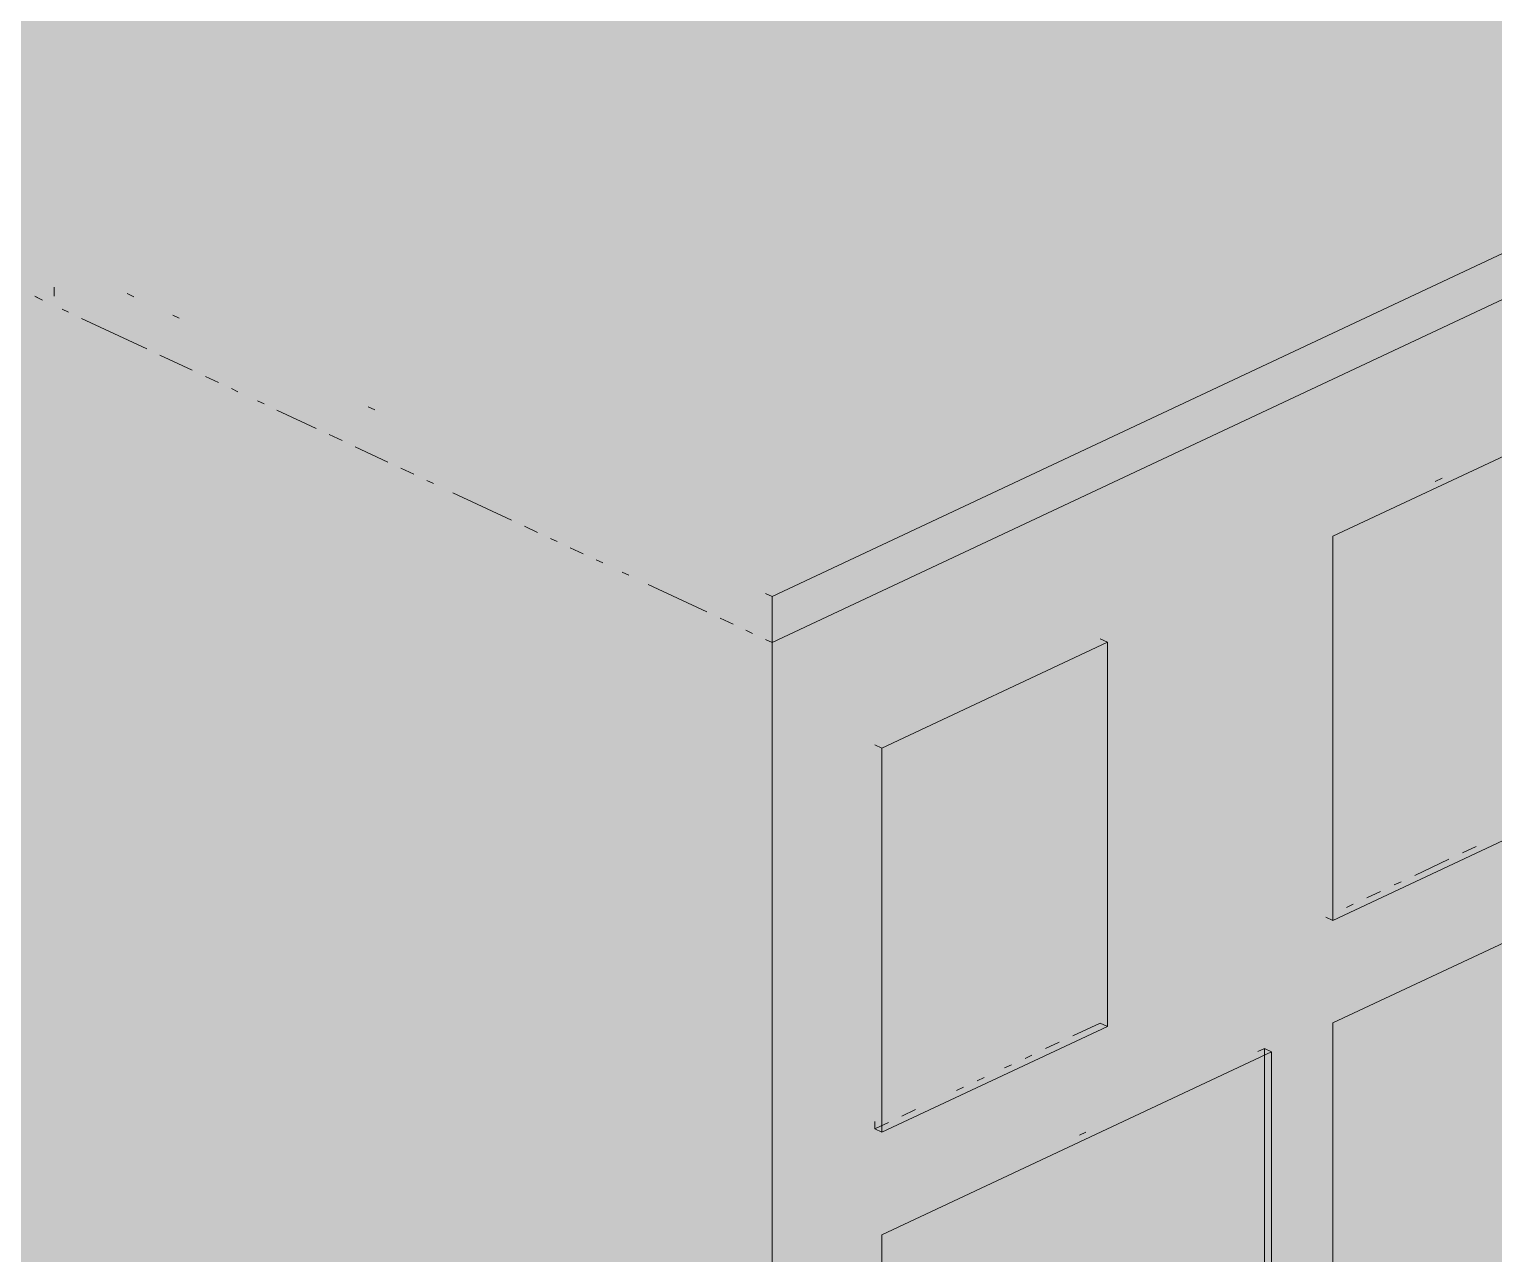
# Paper-space layout '03 3D Building and Roof' of a CAD drawing. Header units: millimetres. Extents: x 5 to 415, y 5 to 292.
# Drawn here: x 212.26 to 224.16, y 177.08 to 187.03 of the extents above; entities that cross this region are included whole.
import ezdxf

# ---------------------------------------------------------------- set-up
doc = ezdxf.new("R2010")
doc.units = ezdxf.units.MM
doc.layers.add('EXISTING', color=7, linetype='Continuous')
doc.layers.add('IMAGES', color=7, linetype='Continuous')

# ---------------------------------------------------------------- blocks, each defined once
blk = doc.blocks.new('SHEET_03')
at = {"layer": 'EXISTING', "color": 250, "lineweight": 9}
for p, q in [((218.293, 182.425), (257.132, 200.659)), ((257.132, 200.284), (218.293, 182.051)), ((212.353, 184.839), (212.301, 184.864)), ((212.363, 184.834), (212.31, 184.859)), ((212.459, 184.939), (212.459, 184.864)), ((213.052, 184.886), (213.105, 184.861)), ((212.575, 184.735), (212.522, 184.76)), ((213.211, 184.437), (212.681, 184.685)), ((213.422, 184.712), (213.475, 184.687)), ((213.581, 184.263), (213.316, 184.387)), ((213.793, 184.163), (213.687, 184.213)), ((213.952, 184.089), (213.899, 184.114)), ((214.164, 183.989), (214.111, 184.014)), ((214.587, 183.79), (214.269, 183.94)), ((215.011, 183.966), (215.064, 183.941)), ((222.852, 182.914), (224.686, 183.775)), ((214.799, 183.691), (214.693, 183.741)), ((215.169, 183.517), (214.905, 183.641)), ((215.381, 183.418), (215.275, 183.467)), ((215.54, 183.343), (215.487, 183.368)), ((223.738, 183.385), (223.683, 183.359)), ((216.175, 183.045), (215.699, 183.268)), ((216.387, 182.945), (216.281, 182.995)), ((216.546, 182.871), (216.493, 182.896)), ((216.758, 182.771), (216.652, 182.821)), ((222.852, 182.914), (222.852, 179.792)), ((216.917, 182.697), (216.864, 182.722)), ((217.128, 182.597), (217.075, 182.622)), ((217.764, 182.299), (217.287, 182.523)), ((218.24, 182.45), (218.293, 182.425)), ((218.293, 182.425), (218.293, 182.051)), ((217.976, 182.2), (217.87, 182.249)), ((218.134, 182.125), (218.081, 182.15)), ((218.293, 182.168), (218.293, 166.675)), ((218.293, 182.051), (218.24, 182.075)), ((219.185, 181.192), (221.019, 182.053)), ((221.019, 182.053), (220.96, 182.08)), ((221.019, 178.931), (221.019, 182.053)), ((219.127, 181.22), (219.185, 181.192)), ((219.185, 181.192), (219.185, 178.07)), ((224.686, 180.653), (222.852, 179.792)), ((222.852, 178.959), (226.019, 180.446)), ((223.905, 180.341), (224.016, 180.393)), ((223.516, 180.158), (223.794, 180.289)), ((223.35, 180.08), (223.405, 180.106)), ((223.127, 179.976), (223.238, 180.028)), ((222.961, 179.897), (223.016, 179.923)), ((222.852, 179.792), (222.794, 179.819)), ((221.019, 178.931), (219.185, 178.07)), ((220.738, 178.854), (220.96, 178.958)), ((220.96, 178.958), (221.019, 178.931)), ((222.852, 178.959), (222.852, 169.801)), ((220.516, 178.75), (220.627, 178.802)), ((219.185, 177.237), (222.352, 178.724)), ((220.349, 178.671), (220.405, 178.697)), ((222.294, 178.752), (222.24, 178.727)), ((222.352, 178.724), (222.294, 178.752)), ((222.294, 169.593), (222.294, 178.752)), ((222.352, 169.566), (222.352, 178.724)), ((220.182, 178.593), (220.238, 178.619)), ((219.793, 178.41), (219.849, 178.437)), ((219.96, 178.489), (220.016, 178.515)), ((219.349, 178.202), (219.46, 178.254)), ((219.127, 178.097), (219.127, 178.157)), ((219.127, 178.097), (219.238, 178.15)), ((219.185, 178.07), (219.127, 178.097)), ((220.844, 178.071), (220.791, 178.046)), ((219.185, 177.237), (219.185, 168.079))]:
    blk.add_line(p, q, dxfattribs=at)
at = {"layer": 'IMAGES', "color": 7}
for points in [[(208.827, 187), (227.657, 187), (208.827, 187.167), (227.657, 187.167)], [(209.327, 186.833), (227.324, 186.833), (209.327, 187), (227.324, 187)], [(209.66, 186.667), (226.824, 186.667), (209.66, 186.833), (226.824, 186.833)], [(209.994, 186.5), (226.657, 186.5), (209.994, 186.667), (226.657, 186.667)], [(210.493, 186.333), (226.324, 186.333), (210.493, 186.5), (226.324, 186.5)], [(210.827, 186.167), (225.824, 186.167), (210.827, 186.333), (225.824, 186.333)], [(211.16, 186), (225.491, 186), (211.16, 186.167), (225.491, 186.167)], [(211.493, 185.833), (225.157, 185.833), (211.493, 186), (225.157, 186)], [(211.66, 185.667), (224.824, 185.667), (211.66, 185.833), (224.824, 185.833)], [(211.993, 185.5), (224.491, 185.5), (211.993, 185.667), (224.491, 185.667)], [(212.16, 185.333), (212.326, 185.333), (212.16, 185.5), (212.326, 185.5)], [(212.326, 185.333), (212.493, 185.333), (212.326, 185.5), (212.493, 185.5)], [(212.493, 185.333), (223.991, 185.333), (212.493, 185.5), (223.991, 185.5)], [(223.991, 185.333), (224.158, 185.333), (223.991, 185.5), (224.158, 185.5)], [(224.158, 185.333), (224.491, 185.333), (224.158, 185.5), (224.491, 185.5)], [(212.16, 185.167), (212.326, 185.167), (212.16, 185.333), (212.326, 185.333)], [(212.326, 185), (212.493, 185), (212.326, 185.333), (212.493, 185.333)], [(212.493, 185.167), (212.826, 185.167), (212.493, 185.333), (212.826, 185.333)], [(212.826, 185.167), (223.658, 185.167), (212.826, 185.333), (223.658, 185.333)], [(223.658, 185.167), (223.824, 185.167), (223.658, 185.333), (223.824, 185.333)], [(223.824, 185.167), (223.991, 185.167), (223.824, 185.333), (223.991, 185.333)], [(223.991, 185.167), (224.158, 185.167), (223.991, 185.333), (224.158, 185.333)], [(224.158, 185.167), (224.324, 185.167), (224.158, 185.333), (224.324, 185.333)], [(212.16, 185), (212.326, 185), (212.16, 185.167), (212.326, 185.167)], [(212.493, 185), (212.66, 185), (212.493, 185.167), (212.66, 185.167)], [(212.66, 185), (212.826, 185), (212.66, 185.167), (212.826, 185.167)], [(212.826, 185), (213.16, 185), (212.826, 185.167), (213.16, 185.167)], [(213.16, 185), (223.324, 185), (213.16, 185.167), (223.324, 185.167)], [(223.324, 185), (223.491, 185), (223.324, 185.167), (223.491, 185.167)], [(223.491, 185), (223.658, 185), (223.491, 185.167), (223.658, 185.167)], [(223.658, 185), (223.824, 185), (223.658, 185.167), (223.824, 185.167)], [(223.824, 185), (223.991, 185), (223.824, 185.167), (223.991, 185.167)], [(223.991, 185), (224.158, 185), (223.991, 185.167), (224.158, 185.167)], [(224.158, 185), (224.324, 185), (224.158, 185.167), (224.324, 185.167)], [(212.16, 184.667), (212.326, 184.667), (212.16, 185), (212.326, 185)], [(212.326, 184.833), (212.66, 184.833), (212.326, 185), (212.66, 185)], [(212.66, 184.833), (212.826, 184.833), (212.66, 185), (212.826, 185)], [(212.826, 184.833), (212.993, 184.833), (212.826, 185), (212.993, 185)], [(212.993, 184.833), (213.16, 184.833), (212.993, 185), (213.16, 185)], [(213.16, 184.833), (213.326, 184.833), (213.16, 185), (213.326, 185)], [(213.326, 184.833), (213.493, 184.833), (213.326, 185), (213.493, 185)], [(213.493, 184.833), (222.991, 184.833), (213.493, 185), (222.991, 185)], [(222.991, 184.833), (223.158, 184.833), (222.991, 185), (223.158, 185)], [(223.158, 184.833), (223.324, 184.833), (223.158, 185), (223.324, 185)], [(223.324, 184.833), (223.491, 184.833), (223.324, 185), (223.491, 185)], [(223.491, 184.5), (223.658, 184.5), (223.491, 185), (223.658, 185)], [(223.658, 184.833), (223.824, 184.833), (223.658, 185), (223.824, 185)], [(223.824, 184.833), (223.991, 184.833), (223.824, 185), (223.991, 185)], [(223.991, 184.833), (224.158, 184.833), (223.991, 185), (224.158, 185)], [(224.158, 184.833), (224.324, 184.833), (224.158, 185), (224.324, 185)], [(212.326, 184.667), (212.493, 184.667), (212.326, 184.833), (212.493, 184.833)], [(212.493, 184.5), (212.66, 184.5), (212.493, 184.833), (212.66, 184.833)], [(212.66, 184.667), (212.826, 184.667), (212.66, 184.833), (212.826, 184.833)], [(212.826, 184.667), (212.993, 184.667), (212.826, 184.833), (212.993, 184.833)], [(212.993, 184.667), (213.326, 184.667), (212.993, 184.833), (213.326, 184.833)], [(213.326, 184.667), (213.493, 184.667), (213.326, 184.833), (213.493, 184.833)], [(213.493, 184.667), (213.66, 184.667), (213.493, 184.833), (213.66, 184.833)], [(213.66, 184.667), (213.826, 184.667), (213.66, 184.833), (213.826, 184.833)], [(213.826, 184.667), (213.993, 184.667), (213.826, 184.833), (213.993, 184.833)], [(213.993, 184.667), (222.658, 184.667), (213.993, 184.833), (222.658, 184.833)], [(222.658, 184.667), (222.991, 184.667), (222.658, 184.833), (222.991, 184.833)], [(222.991, 184.667), (223.158, 184.667), (222.991, 184.833), (223.158, 184.833)], [(223.158, 184.333), (223.324, 184.333), (223.158, 184.833), (223.324, 184.833)], [(223.324, 184.667), (223.491, 184.667), (223.324, 184.833), (223.491, 184.833)], [(223.658, 184.667), (223.824, 184.667), (223.658, 184.833), (223.824, 184.833)], [(223.824, 184.667), (223.991, 184.667), (223.824, 184.833), (223.991, 184.833)], [(223.991, 184.667), (224.491, 184.667), (223.991, 184.833), (224.491, 184.833)], [(211.993, 184.5), (212.326, 184.5), (211.993, 184.667), (212.326, 184.667)], [(212.326, 184.5), (212.493, 184.5), (212.326, 184.667), (212.493, 184.667)], [(212.66, 184.5), (212.826, 184.5), (212.66, 184.667), (212.826, 184.667)], [(212.826, 184.5), (212.993, 184.5), (212.826, 184.667), (212.993, 184.667)], [(212.993, 184.5), (213.16, 184.5), (212.993, 184.667), (213.16, 184.667)], [(213.16, 184.5), (213.326, 184.5), (213.16, 184.667), (213.326, 184.667)], [(213.326, 184.5), (213.493, 184.5), (213.326, 184.667), (213.493, 184.667)], [(213.493, 184.5), (213.66, 184.5), (213.493, 184.667), (213.66, 184.667)], [(213.66, 184.5), (213.826, 184.5), (213.66, 184.667), (213.826, 184.667)], [(213.826, 184.5), (213.993, 184.5), (213.826, 184.667), (213.993, 184.667)], [(213.993, 184.5), (214.326, 184.5), (213.993, 184.667), (214.326, 184.667)], [(214.326, 184.5), (222.325, 184.5), (214.326, 184.667), (222.325, 184.667)], [(222.325, 184.5), (222.658, 184.5), (222.325, 184.667), (222.658, 184.667)], [(222.658, 184.5), (222.825, 184.5), (222.658, 184.667), (222.825, 184.667)], [(222.825, 184.167), (222.991, 184.167), (222.825, 184.667), (222.991, 184.667)], [(222.991, 184.5), (223.158, 184.5), (222.991, 184.667), (223.158, 184.667)], [(223.324, 184.5), (223.491, 184.5), (223.324, 184.667), (223.491, 184.667)], [(223.658, 184.5), (223.824, 184.5), (223.658, 184.667), (223.824, 184.667)], [(223.824, 184.5), (223.991, 184.5), (223.824, 184.667), (223.991, 184.667)], [(223.991, 184.5), (224.158, 184.5), (223.991, 184.667), (224.158, 184.667)], [(224.158, 184.5), (224.324, 184.5), (224.158, 184.667), (224.324, 184.667)], [(212.16, 169.833), (212.326, 169.833), (212.16, 184.5), (212.326, 184.5)], [(212.326, 184.333), (212.66, 184.333), (212.326, 184.5), (212.66, 184.5)], [(212.66, 184.333), (212.826, 184.333), (212.66, 184.5), (212.826, 184.5)], [(212.826, 184.333), (212.993, 184.333), (212.826, 184.5), (212.993, 184.5)], [(212.993, 184.333), (213.16, 184.333), (212.993, 184.5), (213.16, 184.5)], [(213.16, 184.333), (213.326, 184.333), (213.16, 184.5), (213.326, 184.5)], [(213.326, 184.333), (213.493, 184.333), (213.326, 184.5), (213.493, 184.5)], [(213.493, 184.333), (213.66, 184.333), (213.493, 184.5), (213.66, 184.5)], [(213.66, 184.333), (213.826, 184.333), (213.66, 184.5), (213.826, 184.5)], [(213.826, 184.333), (214.159, 184.333), (213.826, 184.5), (214.159, 184.5)], [(214.159, 184.333), (214.326, 184.333), (214.159, 184.5), (214.326, 184.5)], [(214.326, 184.333), (214.493, 184.333), (214.326, 184.5), (214.493, 184.5)], [(214.493, 184.333), (214.659, 184.333), (214.493, 184.5), (214.659, 184.5)], [(214.659, 184.333), (221.991, 184.333), (214.659, 184.5), (221.991, 184.5)], [(221.991, 184.333), (222.325, 184.333), (221.991, 184.5), (222.325, 184.5)], [(222.325, 184.333), (222.491, 184.333), (222.325, 184.5), (222.491, 184.5)], [(222.491, 184.333), (222.658, 184.333), (222.491, 184.5), (222.658, 184.5)], [(222.658, 184.333), (222.825, 184.333), (222.658, 184.5), (222.825, 184.5)], [(222.991, 184.333), (223.158, 184.333), (222.991, 184.5), (223.158, 184.5)], [(223.324, 184.333), (223.658, 184.333), (223.324, 184.5), (223.658, 184.5)], [(223.658, 184.333), (223.824, 184.333), (223.658, 184.5), (223.824, 184.5)], [(223.824, 184.333), (224.158, 184.333), (223.824, 184.5), (224.158, 184.5)], [(224.158, 184.333), (226.157, 184.333), (224.158, 184.5), (226.157, 184.5)], [(212.326, 184), (212.66, 184), (212.326, 184.333), (212.66, 184.333)], [(212.66, 184.167), (213.16, 184.167), (212.66, 184.333), (213.16, 184.333)], [(213.16, 184.167), (213.326, 184.167), (213.16, 184.333), (213.326, 184.333)], [(213.326, 184.167), (213.493, 184.167), (213.326, 184.333), (213.493, 184.333)], [(213.493, 184.167), (213.66, 184.167), (213.493, 184.333), (213.66, 184.333)], [(213.66, 184.167), (213.826, 184.167), (213.66, 184.333), (213.826, 184.333)], [(213.826, 184.167), (213.993, 184.167), (213.826, 184.333), (213.993, 184.333)], [(213.993, 184.167), (214.159, 184.167), (213.993, 184.333), (214.159, 184.333)], [(214.159, 184.167), (214.493, 184.167), (214.159, 184.333), (214.493, 184.333)], [(214.493, 184.167), (214.659, 184.167), (214.493, 184.333), (214.659, 184.333)], [(214.659, 184.167), (214.826, 184.167), (214.659, 184.333), (214.826, 184.333)], [(214.826, 184.167), (221.658, 184.167), (214.826, 184.333), (221.658, 184.333)], [(221.658, 184.167), (221.825, 184.167), (221.658, 184.333), (221.825, 184.333)], [(221.825, 184.167), (221.991, 184.167), (221.825, 184.333), (221.991, 184.333)], [(221.991, 184.167), (222.158, 184.167), (221.991, 184.333), (222.158, 184.333)], [(222.158, 184.167), (222.325, 184.167), (222.158, 184.333), (222.325, 184.333)], [(222.325, 184.167), (222.491, 184.167), (222.325, 184.333), (222.491, 184.333)], [(222.491, 184.167), (222.658, 184.167), (222.491, 184.333), (222.658, 184.333)], [(222.658, 184.167), (222.825, 184.167), (222.658, 184.333), (222.825, 184.333)], [(222.991, 184.167), (223.491, 184.167), (222.991, 184.333), (223.491, 184.333)], [(223.491, 184.167), (223.824, 184.167), (223.491, 184.333), (223.824, 184.333)], [(223.824, 184.167), (226.157, 184.167), (223.824, 184.333), (226.157, 184.333)], [(212.66, 169.5), (212.826, 169.5), (212.66, 184.167), (212.826, 184.167)], [(212.826, 184), (213.16, 184), (212.826, 184.167), (213.16, 184.167)], [(213.16, 184), (213.493, 184), (213.16, 184.167), (213.493, 184.167)], [(213.493, 184), (213.66, 184), (213.493, 184.167), (213.66, 184.167)], [(213.66, 184), (213.826, 184), (213.66, 184.167), (213.826, 184.167)], [(213.826, 184), (213.993, 184), (213.826, 184.167), (213.993, 184.167)], [(213.993, 184), (214.159, 184), (213.993, 184.167), (214.159, 184.167)], [(214.159, 184), (214.326, 184), (214.159, 184.167), (214.326, 184.167)], [(214.326, 184), (214.493, 184), (214.326, 184.167), (214.493, 184.167)], [(214.493, 184), (214.826, 184), (214.493, 184.167), (214.826, 184.167)], [(214.826, 184), (215.159, 184), (214.826, 184.167), (215.159, 184.167)], [(215.159, 184), (215.326, 184), (215.159, 184.167), (215.326, 184.167)], [(215.326, 184), (221.325, 184), (215.326, 184.167), (221.325, 184.167)], [(221.325, 184), (221.491, 184), (221.325, 184.167), (221.491, 184.167)], [(221.491, 184), (221.658, 184), (221.491, 184.167), (221.658, 184.167)], [(221.658, 184), (221.825, 184), (221.658, 184.167), (221.825, 184.167)], [(221.825, 184), (222.158, 184), (221.825, 184.167), (222.158, 184.167)], [(222.158, 184), (222.325, 184), (222.158, 184.167), (222.325, 184.167)], [(222.325, 184), (222.491, 184), (222.325, 184.167), (222.491, 184.167)], [(222.491, 183.833), (222.658, 183.833), (222.491, 184.167), (222.658, 184.167)], [(222.658, 184), (222.825, 184), (222.658, 184.167), (222.825, 184.167)], [(222.825, 184), (222.991, 184), (222.825, 184.167), (222.991, 184.167)], [(222.991, 184), (223.158, 184), (222.991, 184.167), (223.158, 184.167)], [(223.158, 184), (223.491, 184), (223.158, 184.167), (223.491, 184.167)], [(223.491, 184), (226.157, 184), (223.491, 184.167), (226.157, 184.167)], [(212.326, 183.833), (212.66, 183.833), (212.326, 184), (212.66, 184)], [(212.826, 183.833), (213.493, 183.833), (212.826, 184), (213.493, 184)], [(213.493, 183.833), (213.826, 183.833), (213.493, 184), (213.826, 184)], [(213.826, 183.833), (213.993, 183.833), (213.826, 184), (213.993, 184)], [(213.993, 183.833), (214.159, 183.833), (213.993, 184), (214.159, 184)], [(214.159, 183.833), (214.326, 183.833), (214.159, 184), (214.326, 184)], [(214.326, 183.667), (214.493, 183.667), (214.326, 184), (214.493, 184)], [(214.493, 183.833), (214.659, 183.833), (214.493, 184), (214.659, 184)], [(214.659, 183.833), (214.826, 183.833), (214.659, 184), (214.826, 184)], [(214.826, 183.833), (215.159, 183.833), (214.826, 184), (215.159, 184)], [(215.159, 183.833), (215.493, 183.833), (215.159, 184), (215.493, 184)], [(215.493, 183.833), (215.659, 183.833), (215.493, 184), (215.659, 184)], [(215.659, 183.833), (220.825, 183.833), (215.659, 184), (220.825, 184)], [(220.825, 183.833), (220.992, 183.833), (220.825, 184), (220.992, 184)], [(220.992, 183.833), (221.158, 183.833), (220.992, 184), (221.158, 184)], [(221.158, 183.833), (221.325, 183.833), (221.158, 184), (221.325, 184)], [(221.325, 183.833), (221.491, 183.833), (221.325, 184), (221.491, 184)], [(221.491, 183.833), (221.825, 183.833), (221.491, 184), (221.825, 184)], [(221.825, 183.833), (221.991, 183.833), (221.825, 184), (221.991, 184)], [(221.991, 183.833), (222.158, 183.833), (221.991, 184), (222.158, 184)], [(222.158, 183.833), (222.325, 183.833), (222.158, 184), (222.325, 184)], [(222.325, 183.833), (222.491, 183.833), (222.325, 184), (222.491, 184)], [(222.658, 183.833), (222.825, 183.833), (222.658, 184), (222.825, 184)], [(222.825, 183.833), (222.991, 183.833), (222.825, 184), (222.991, 184)], [(222.991, 183.833), (224.324, 183.833), (222.991, 184), (224.324, 184)], [(212.326, 183.5), (212.66, 183.5), (212.326, 183.833), (212.66, 183.833)], [(212.826, 183.667), (213.826, 183.667), (212.826, 183.833), (213.826, 183.833)], [(213.826, 183.667), (214.159, 183.667), (213.826, 183.833), (214.159, 183.833)], [(214.159, 183.667), (214.326, 183.667), (214.159, 183.833), (214.326, 183.833)], [(214.493, 183.667), (214.659, 183.667), (214.493, 183.833), (214.659, 183.833)], [(214.659, 183.5), (214.826, 183.5), (214.659, 183.833), (214.826, 183.833)], [(214.826, 183.667), (214.993, 183.667), (214.826, 183.833), (214.993, 183.833)], [(214.993, 183.667), (215.159, 183.667), (214.993, 183.833), (215.159, 183.833)], [(215.159, 183.667), (215.493, 183.667), (215.159, 183.833), (215.493, 183.833)], [(215.493, 183.5), (215.659, 183.5), (215.493, 183.833), (215.659, 183.833)], [(215.659, 183.667), (215.992, 183.667), (215.659, 183.833), (215.992, 183.833)], [(215.992, 183.667), (220.492, 183.667), (215.992, 183.833), (220.492, 183.833)], [(220.492, 183.667), (220.658, 183.667), (220.492, 183.833), (220.658, 183.833)], [(220.658, 183.667), (220.825, 183.667), (220.658, 183.833), (220.825, 183.833)], [(220.825, 183.667), (220.992, 183.667), (220.825, 183.833), (220.992, 183.833)], [(220.992, 183.667), (221.158, 183.667), (220.992, 183.833), (221.158, 183.833)], [(221.158, 183.667), (221.491, 183.667), (221.158, 183.833), (221.491, 183.833)], [(221.491, 183.667), (221.658, 183.667), (221.491, 183.833), (221.658, 183.833)], [(221.658, 183.667), (221.825, 183.667), (221.658, 183.833), (221.825, 183.833)], [(221.825, 183.667), (222.325, 183.667), (221.825, 183.833), (222.325, 183.833)], [(222.325, 183.667), (222.491, 183.667), (222.325, 183.833), (222.491, 183.833)], [(222.491, 183.667), (222.658, 183.667), (222.491, 183.833), (222.658, 183.833)], [(222.658, 183.667), (223.991, 183.667), (222.658, 183.833), (223.991, 183.833)], [(223.991, 183.667), (224.158, 183.667), (223.991, 183.833), (224.158, 183.833)], [(224.158, 183.667), (224.491, 183.667), (224.158, 183.833), (224.491, 183.833)], [(212.826, 183.5), (214.326, 183.5), (212.826, 183.667), (214.326, 183.667)], [(214.326, 183.5), (214.659, 183.5), (214.326, 183.667), (214.659, 183.667)], [(214.826, 183.5), (214.993, 183.5), (214.826, 183.667), (214.993, 183.667)], [(214.993, 183.333), (215.159, 183.333), (214.993, 183.667), (215.159, 183.667)], [(215.159, 183.5), (215.326, 183.5), (215.159, 183.667), (215.326, 183.667)], [(215.326, 183.5), (215.493, 183.5), (215.326, 183.667), (215.493, 183.667)], [(215.659, 183.5), (215.826, 183.5), (215.659, 183.667), (215.826, 183.667)], [(215.826, 183.5), (215.992, 183.5), (215.826, 183.667), (215.992, 183.667)], [(215.992, 183.5), (216.159, 183.5), (215.992, 183.667), (216.159, 183.667)], [(216.159, 183.5), (216.326, 183.5), (216.159, 183.667), (216.326, 183.667)], [(216.326, 183.5), (220.158, 183.5), (216.326, 183.667), (220.158, 183.667)], [(220.158, 183.5), (220.325, 183.5), (220.158, 183.667), (220.325, 183.667)], [(220.325, 183.5), (220.492, 183.5), (220.325, 183.667), (220.492, 183.667)], [(220.492, 183.5), (220.658, 183.5), (220.492, 183.667), (220.658, 183.667)], [(220.658, 183.5), (220.825, 183.5), (220.658, 183.667), (220.825, 183.667)], [(220.825, 183.5), (220.992, 183.5), (220.825, 183.667), (220.992, 183.667)], [(220.992, 183.5), (221.158, 183.5), (220.992, 183.667), (221.158, 183.667)], [(221.158, 183.5), (221.325, 183.5), (221.158, 183.667), (221.325, 183.667)], [(221.325, 183.5), (221.491, 183.5), (221.325, 183.667), (221.491, 183.667)], [(221.491, 183.5), (221.825, 183.5), (221.491, 183.667), (221.825, 183.667)], [(221.825, 183.5), (221.991, 183.5), (221.825, 183.667), (221.991, 183.667)], [(221.991, 183.5), (222.491, 183.5), (221.991, 183.667), (222.491, 183.667)], [(222.491, 183.5), (223.658, 183.5), (222.491, 183.667), (223.658, 183.667)], [(223.658, 183.5), (223.824, 183.5), (223.658, 183.667), (223.824, 183.667)], [(223.824, 183.5), (224.158, 183.5), (223.824, 183.667), (224.158, 183.667)], [(224.158, 183.5), (224.324, 183.5), (224.158, 183.667), (224.324, 183.667)], [(212.326, 183.167), (212.66, 183.167), (212.326, 183.5), (212.66, 183.5)], [(212.826, 183.333), (214.659, 183.333), (212.826, 183.5), (214.659, 183.5)], [(214.659, 183.333), (214.993, 183.333), (214.659, 183.5), (214.993, 183.5)], [(215.159, 183.333), (215.326, 183.333), (215.159, 183.5), (215.326, 183.5)], [(215.326, 183.333), (215.493, 183.333), (215.326, 183.5), (215.493, 183.5)], [(215.493, 183.333), (215.659, 183.333), (215.493, 183.5), (215.659, 183.5)], [(215.659, 183.333), (215.826, 183.333), (215.659, 183.5), (215.826, 183.5)], [(215.826, 183.333), (215.992, 183.333), (215.826, 183.5), (215.992, 183.5)], [(215.992, 183.333), (216.159, 183.333), (215.992, 183.5), (216.159, 183.5)], [(216.159, 183.167), (216.326, 183.167), (216.159, 183.5), (216.326, 183.5)], [(216.326, 183.333), (216.492, 183.333), (216.326, 183.5), (216.492, 183.5)], [(216.492, 183.333), (216.659, 183.333), (216.492, 183.5), (216.659, 183.5)], [(216.659, 183.333), (219.825, 183.333), (216.659, 183.5), (219.825, 183.5)], [(219.825, 183.333), (219.992, 183.333), (219.825, 183.5), (219.992, 183.5)], [(219.992, 183.333), (220.158, 183.333), (219.992, 183.5), (220.158, 183.5)], [(220.158, 183.333), (220.325, 183.333), (220.158, 183.5), (220.325, 183.5)], [(220.325, 183), (220.492, 183), (220.325, 183.5), (220.492, 183.5)], [(220.492, 183.333), (220.658, 183.333), (220.492, 183.5), (220.658, 183.5)], [(220.658, 183.333), (220.825, 183.333), (220.658, 183.5), (220.825, 183.5)], [(220.825, 183.333), (220.992, 183.333), (220.825, 183.5), (220.992, 183.5)], [(220.992, 183.333), (221.158, 183.333), (220.992, 183.5), (221.158, 183.5)], [(221.158, 183.333), (221.491, 183.333), (221.158, 183.5), (221.491, 183.5)], [(221.491, 183.333), (221.825, 183.333), (221.491, 183.5), (221.825, 183.5)], [(221.825, 183.333), (221.991, 183.333), (221.825, 183.5), (221.991, 183.5)], [(221.991, 183.333), (223.324, 183.333), (221.991, 183.5), (223.324, 183.5)], [(223.324, 183.333), (223.491, 183.333), (223.324, 183.5), (223.491, 183.5)], [(223.491, 183.333), (223.658, 183.333), (223.491, 183.5), (223.658, 183.5)], [(223.658, 183.333), (223.824, 183.333), (223.658, 183.5), (223.824, 183.5)], [(223.824, 183.333), (223.991, 183.333), (223.824, 183.5), (223.991, 183.5)], [(223.991, 183.333), (224.657, 183.333), (223.991, 183.5), (224.657, 183.5)], [(212.826, 183.167), (214.993, 183.167), (212.826, 183.333), (214.993, 183.333)], [(214.993, 183.167), (215.159, 183.167), (214.993, 183.333), (215.159, 183.333)], [(215.159, 183.167), (215.326, 183.167), (215.159, 183.333), (215.326, 183.333)], [(215.326, 183.167), (215.493, 183.167), (215.326, 183.333), (215.493, 183.333)], [(215.493, 183.167), (215.826, 183.167), (215.493, 183.333), (215.826, 183.333)], [(215.826, 183.167), (215.992, 183.167), (215.826, 183.333), (215.992, 183.333)], [(215.992, 183.167), (216.159, 183.167), (215.992, 183.333), (216.159, 183.333)], [(216.326, 183.167), (216.492, 183.167), (216.326, 183.333), (216.492, 183.333)], [(216.492, 183.167), (216.659, 183.167), (216.492, 183.333), (216.659, 183.333)], [(216.659, 183.167), (216.826, 183.167), (216.659, 183.333), (216.826, 183.333)], [(216.826, 183.167), (216.992, 183.167), (216.826, 183.333), (216.992, 183.333)], [(216.992, 183.167), (219.492, 183.167), (216.992, 183.333), (219.492, 183.333)], [(219.492, 183.167), (219.825, 183.167), (219.492, 183.333), (219.825, 183.333)], [(219.825, 183.167), (219.992, 183.167), (219.825, 183.333), (219.992, 183.333)], [(219.992, 182.833), (220.158, 182.833), (219.992, 183.333), (220.158, 183.333)], [(220.158, 183.167), (220.325, 183.167), (220.158, 183.333), (220.325, 183.333)], [(220.492, 183.167), (220.658, 183.167), (220.492, 183.333), (220.658, 183.333)], [(220.658, 183.167), (220.825, 183.167), (220.658, 183.333), (220.825, 183.333)], [(220.825, 183.167), (221.158, 183.167), (220.825, 183.333), (221.158, 183.333)], [(221.158, 183.167), (221.491, 183.167), (221.158, 183.333), (221.491, 183.333)], [(221.491, 183.167), (221.658, 183.167), (221.491, 183.333), (221.658, 183.333)], [(221.658, 183.167), (222.991, 183.167), (221.658, 183.333), (222.991, 183.333)], [(222.991, 183.167), (223.324, 183.167), (222.991, 183.333), (223.324, 183.333)], [(223.324, 183.167), (223.491, 183.167), (223.324, 183.333), (223.491, 183.333)], [(223.491, 183.167), (223.658, 183.167), (223.491, 183.333), (223.658, 183.333)], [(223.658, 183.167), (224.657, 183.167), (223.658, 183.333), (224.657, 183.333)], [(212.326, 183), (212.66, 183), (212.326, 183.167), (212.66, 183.167)], [(212.826, 183), (215.159, 183), (212.826, 183.167), (215.159, 183.167)], [(215.159, 183), (215.659, 183), (215.159, 183.167), (215.659, 183.167)], [(215.659, 183), (215.826, 183), (215.659, 183.167), (215.826, 183.167)], [(215.826, 183), (215.992, 183), (215.826, 183.167), (215.992, 183.167)], [(215.992, 183), (216.159, 183), (215.992, 183.167), (216.159, 183.167)], [(216.159, 183), (216.326, 183), (216.159, 183.167), (216.326, 183.167)], [(216.326, 183), (216.492, 183), (216.326, 183.167), (216.492, 183.167)], [(216.492, 183), (216.659, 183), (216.492, 183.167), (216.659, 183.167)], [(216.659, 183), (216.826, 183), (216.659, 183.167), (216.826, 183.167)], [(216.826, 183), (216.992, 183), (216.826, 183.167), (216.992, 183.167)], [(216.992, 183), (217.159, 183), (216.992, 183.167), (217.159, 183.167)], [(217.159, 183), (217.492, 183), (217.159, 183.167), (217.492, 183.167)], [(217.492, 183), (219.159, 183), (217.492, 183.167), (219.159, 183.167)], [(219.159, 183), (219.492, 183), (219.159, 183.167), (219.492, 183.167)], [(219.492, 183), (219.825, 183), (219.492, 183.167), (219.825, 183.167)], [(219.825, 183), (219.992, 183), (219.825, 183.167), (219.992, 183.167)], [(220.158, 183), (220.325, 183), (220.158, 183.167), (220.325, 183.167)], [(220.492, 183), (220.658, 183), (220.492, 183.167), (220.658, 183.167)], [(220.658, 183), (220.825, 183), (220.658, 183.167), (220.825, 183.167)], [(220.825, 183), (220.992, 183), (220.825, 183.167), (220.992, 183.167)], [(220.992, 183), (221.325, 183), (220.992, 183.167), (221.325, 183.167)], [(221.325, 183), (222.991, 183), (221.325, 183.167), (222.991, 183.167)], [(222.991, 183), (223.158, 183), (222.991, 183.167), (223.158, 183.167)], [(223.158, 183), (223.324, 183), (223.158, 183.167), (223.324, 183.167)], [(223.324, 183), (224.657, 183), (223.324, 183.167), (224.657, 183.167)], [(212.326, 182.833), (212.66, 182.833), (212.326, 183), (212.66, 183)], [(212.826, 182.833), (215.659, 182.833), (212.826, 183), (215.659, 183)], [(215.659, 182.833), (215.992, 182.833), (215.659, 183), (215.992, 183)], [(215.992, 182.833), (216.159, 182.833), (215.992, 183), (216.159, 183)], [(216.159, 182.833), (216.326, 182.833), (216.159, 183), (216.326, 183)], [(216.326, 182.833), (216.492, 182.833), (216.326, 183), (216.492, 183)], [(216.492, 182.833), (216.659, 182.833), (216.492, 183), (216.659, 183)], [(216.659, 182.833), (216.826, 182.833), (216.659, 183), (216.826, 183)], [(216.826, 182.833), (216.992, 182.833), (216.826, 183), (216.992, 183)], [(216.992, 182.833), (217.159, 182.833), (216.992, 183), (217.159, 183)], [(217.159, 182.833), (217.326, 182.833), (217.159, 183), (217.326, 183)], [(217.326, 182.833), (217.492, 182.833), (217.326, 183), (217.492, 183)], [(217.492, 182.833), (217.659, 182.833), (217.492, 183), (217.659, 183)], [(217.659, 182.833), (217.825, 182.833), (217.659, 183), (217.825, 183)], [(217.825, 182.833), (218.659, 182.833), (217.825, 183), (218.659, 183)], [(218.659, 182.833), (219.159, 182.833), (218.659, 183), (219.159, 183)], [(219.159, 182.833), (219.325, 182.833), (219.159, 183), (219.325, 183)], [(219.325, 182.833), (219.658, 182.833), (219.325, 183), (219.658, 183)], [(219.658, 182.667), (219.825, 182.667), (219.658, 183), (219.825, 183)], [(219.825, 182.833), (219.992, 182.833), (219.825, 183), (219.992, 183)], [(220.158, 182.833), (220.492, 182.833), (220.158, 183), (220.492, 183)], [(220.492, 182.833), (220.658, 182.833), (220.492, 183), (220.658, 183)], [(220.658, 182.833), (220.992, 182.833), (220.658, 183), (220.992, 183)], [(220.992, 182.833), (222.491, 182.833), (220.992, 183), (222.491, 183)], [(222.491, 179.667), (222.658, 179.667), (222.491, 183), (222.658, 183)], [(222.658, 179.667), (222.825, 179.667), (222.658, 183), (222.825, 183)], [(222.825, 182.833), (222.991, 182.833), (222.825, 183), (222.991, 183)], [(222.991, 182.833), (224.657, 182.833), (222.991, 183), (224.657, 183)], [(212.326, 182.5), (212.66, 182.5), (212.326, 182.833), (212.66, 182.833)], [(212.826, 182.667), (215.992, 182.667), (212.826, 182.833), (215.992, 182.833)], [(215.992, 182.667), (216.326, 182.667), (215.992, 182.833), (216.326, 182.833)], [(216.326, 182.667), (216.492, 182.667), (216.326, 182.833), (216.492, 182.833)], [(216.492, 182.667), (216.659, 182.667), (216.492, 182.833), (216.659, 182.833)], [(216.659, 182.667), (216.826, 182.667), (216.659, 182.833), (216.826, 182.833)], [(216.826, 182.667), (216.992, 182.667), (216.826, 182.833), (216.992, 182.833)], [(216.992, 182.667), (217.159, 182.667), (216.992, 182.833), (217.159, 182.833)], [(217.159, 182.667), (217.326, 182.667), (217.159, 182.833), (217.326, 182.833)], [(217.326, 182.667), (217.492, 182.667), (217.326, 182.833), (217.492, 182.833)], [(217.492, 182.667), (217.659, 182.667), (217.492, 182.833), (217.659, 182.833)], [(217.659, 182.667), (217.825, 182.667), (217.659, 182.833), (217.825, 182.833)], [(217.825, 182.667), (217.992, 182.667), (217.825, 182.833), (217.992, 182.833)], [(217.992, 182.667), (218.159, 182.667), (217.992, 182.833), (218.159, 182.833)], [(218.159, 182.667), (218.325, 182.667), (218.159, 182.833), (218.325, 182.833)], [(218.325, 182.667), (218.492, 182.667), (218.325, 182.833), (218.492, 182.833)], [(218.492, 182.667), (218.659, 182.667), (218.492, 182.833), (218.659, 182.833)], [(218.659, 182.667), (218.825, 182.667), (218.659, 182.833), (218.825, 182.833)], [(218.825, 182.667), (218.992, 182.667), (218.825, 182.833), (218.992, 182.833)], [(218.992, 182.667), (219.325, 182.667), (218.992, 182.833), (219.325, 182.833)], [(219.325, 182.667), (219.492, 182.667), (219.325, 182.833), (219.492, 182.833)], [(219.492, 182.667), (219.658, 182.667), (219.492, 182.833), (219.658, 182.833)], [(219.825, 182.667), (220.158, 182.667), (219.825, 182.833), (220.158, 182.833)], [(220.158, 182.667), (220.325, 182.667), (220.158, 182.833), (220.325, 182.833)], [(220.325, 182.667), (220.658, 182.667), (220.325, 182.833), (220.658, 182.833)], [(220.658, 182.667), (222.491, 182.667), (220.658, 182.833), (222.491, 182.833)], [(222.825, 180.5), (224.657, 180.5), (222.825, 182.833), (224.657, 182.833)], [(212.826, 182.5), (216.326, 182.5), (212.826, 182.667), (216.326, 182.667)], [(216.326, 182.5), (216.659, 182.5), (216.326, 182.667), (216.659, 182.667)], [(216.659, 182.5), (216.826, 182.5), (216.659, 182.667), (216.826, 182.667)], [(216.826, 182.5), (216.992, 182.5), (216.826, 182.667), (216.992, 182.667)], [(216.992, 182.5), (217.159, 182.5), (216.992, 182.667), (217.159, 182.667)], [(217.159, 182.5), (217.326, 182.5), (217.159, 182.667), (217.326, 182.667)], [(217.326, 182.5), (217.492, 182.5), (217.326, 182.667), (217.492, 182.667)], [(217.492, 182.5), (217.659, 182.5), (217.492, 182.667), (217.659, 182.667)], [(217.659, 182.5), (217.825, 182.5), (217.659, 182.667), (217.825, 182.667)], [(217.825, 182.5), (217.992, 182.5), (217.825, 182.667), (217.992, 182.667)], [(217.992, 182.5), (218.159, 182.5), (217.992, 182.667), (218.159, 182.667)], [(218.159, 182.5), (218.325, 182.5), (218.159, 182.667), (218.325, 182.667)], [(218.325, 182.5), (218.492, 182.5), (218.325, 182.667), (218.492, 182.667)], [(218.492, 182.5), (218.659, 182.5), (218.492, 182.667), (218.659, 182.667)], [(218.659, 182.5), (218.992, 182.5), (218.659, 182.667), (218.992, 182.667)], [(218.992, 182.5), (219.159, 182.5), (218.992, 182.667), (219.159, 182.667)], [(219.159, 182.5), (219.325, 182.5), (219.159, 182.667), (219.325, 182.667)], [(219.325, 182.5), (219.492, 182.5), (219.325, 182.667), (219.492, 182.667)], [(219.492, 182.5), (219.658, 182.5), (219.492, 182.667), (219.658, 182.667)], [(219.658, 182.5), (219.825, 182.5), (219.658, 182.667), (219.825, 182.667)], [(219.825, 182.5), (219.992, 182.5), (219.825, 182.667), (219.992, 182.667)], [(219.992, 182.5), (220.158, 182.5), (219.992, 182.667), (220.158, 182.667)], [(220.158, 182.5), (222.491, 182.5), (220.158, 182.667), (222.491, 182.667)], [(212.326, 182.333), (212.66, 182.333), (212.326, 182.5), (212.66, 182.5)], [(212.826, 182.333), (216.659, 182.333), (212.826, 182.5), (216.659, 182.5)], [(216.659, 182.333), (216.992, 182.333), (216.659, 182.5), (216.992, 182.5)], [(216.992, 182.333), (217.159, 182.333), (216.992, 182.5), (217.159, 182.5)], [(217.159, 182.333), (217.326, 182.333), (217.159, 182.5), (217.326, 182.5)], [(217.326, 182.333), (217.492, 182.333), (217.326, 182.5), (217.492, 182.5)], [(217.492, 182.333), (217.659, 182.333), (217.492, 182.5), (217.659, 182.5)], [(217.659, 182.333), (217.825, 182.333), (217.659, 182.5), (217.825, 182.5)], [(217.825, 182.333), (217.992, 182.333), (217.825, 182.5), (217.992, 182.5)], [(217.992, 182.333), (218.325, 182.333), (217.992, 182.5), (218.325, 182.5)], [(218.325, 182.333), (218.659, 182.333), (218.325, 182.5), (218.659, 182.5)], [(218.659, 182.333), (218.992, 182.333), (218.659, 182.5), (218.992, 182.5)], [(218.992, 182.333), (219.159, 182.333), (218.992, 182.5), (219.159, 182.5)], [(219.159, 182.333), (219.325, 182.333), (219.159, 182.5), (219.325, 182.5)], [(219.325, 182.333), (219.658, 182.333), (219.325, 182.5), (219.658, 182.5)], [(219.658, 182.333), (219.825, 182.333), (219.658, 182.5), (219.825, 182.5)], [(219.825, 182.333), (222.491, 182.333), (219.825, 182.5), (222.491, 182.5)], [(212.326, 182), (212.66, 182), (212.326, 182.333), (212.66, 182.333)], [(212.826, 182.167), (217.159, 182.167), (212.826, 182.333), (217.159, 182.333)], [(217.159, 182.167), (217.492, 182.167), (217.159, 182.333), (217.492, 182.333)], [(217.492, 182.167), (217.659, 182.167), (217.492, 182.333), (217.659, 182.333)], [(217.659, 182.167), (217.825, 182.167), (217.659, 182.333), (217.825, 182.333)], [(217.825, 182), (217.992, 182), (217.825, 182.333), (217.992, 182.333)], [(217.992, 182.167), (218.159, 182.167), (217.992, 182.333), (218.159, 182.333)], [(218.159, 182.167), (218.325, 182.167), (218.159, 182.333), (218.325, 182.333)], [(218.325, 182.167), (218.492, 182.167), (218.325, 182.333), (218.492, 182.333)], [(218.492, 182.167), (218.659, 182.167), (218.492, 182.333), (218.659, 182.333)], [(218.659, 182.167), (219.159, 182.167), (218.659, 182.333), (219.159, 182.333)], [(219.159, 182.167), (219.325, 182.167), (219.159, 182.333), (219.325, 182.333)], [(219.325, 182.167), (219.492, 182.167), (219.325, 182.333), (219.492, 182.333)], [(219.492, 182.167), (220.825, 182.167), (219.492, 182.333), (220.825, 182.333)], [(220.825, 182.167), (221.158, 182.167), (220.825, 182.333), (221.158, 182.333)], [(221.158, 182.167), (222.491, 182.167), (221.158, 182.333), (222.491, 182.333)], [(212.826, 182), (217.492, 182), (212.826, 182.167), (217.492, 182.167)], [(217.492, 182), (217.825, 182), (217.492, 182.167), (217.825, 182.167)], [(217.992, 182), (218.159, 182), (217.992, 182.167), (218.159, 182.167)], [(218.159, 181.833), (218.325, 181.833), (218.159, 182.167), (218.325, 182.167)], [(218.325, 182), (218.492, 182), (218.325, 182.167), (218.492, 182.167)], [(218.492, 182), (218.659, 182), (218.492, 182.167), (218.659, 182.167)], [(218.659, 182), (218.825, 182), (218.659, 182.167), (218.825, 182.167)], [(218.825, 182), (219.159, 182), (218.825, 182.167), (219.159, 182.167)], [(219.159, 182), (220.492, 182), (219.159, 182.167), (220.492, 182.167)], [(220.492, 182), (220.658, 182), (220.492, 182.167), (220.658, 182.167)], [(220.658, 182), (220.825, 182), (220.658, 182.167), (220.825, 182.167)], [(220.825, 182), (220.992, 182), (220.825, 182.167), (220.992, 182.167)], [(220.992, 182), (221.158, 182), (220.992, 182.167), (221.158, 182.167)], [(221.158, 178.833), (221.325, 178.833), (221.158, 182.167), (221.325, 182.167)], [(221.325, 179.667), (222.491, 179.667), (221.325, 182.167), (222.491, 182.167)], [(212.326, 181.833), (212.493, 181.833), (212.326, 182), (212.493, 182)], [(212.493, 181.833), (212.66, 181.833), (212.493, 182), (212.66, 182)], [(212.826, 181.833), (217.825, 181.833), (212.826, 182), (217.825, 182)], [(217.825, 181.833), (218.159, 181.833), (217.825, 182), (218.159, 182)], [(218.325, 166.667), (218.492, 166.667), (218.325, 182), (218.492, 182)], [(218.492, 181.833), (218.825, 181.833), (218.492, 182), (218.825, 182)], [(218.825, 181.833), (220.158, 181.833), (218.825, 182), (220.158, 182)], [(220.158, 181.833), (220.325, 181.833), (220.158, 182), (220.325, 182)], [(220.325, 181.833), (220.492, 181.833), (220.325, 182), (220.492, 182)], [(220.492, 181.833), (220.658, 181.833), (220.492, 182), (220.658, 182)], [(220.658, 181.833), (220.825, 181.833), (220.658, 182), (220.825, 182)], [(220.825, 181.833), (220.992, 181.833), (220.825, 182), (220.992, 182)], [(220.992, 181.833), (221.158, 181.833), (220.992, 182), (221.158, 182)], [(212.326, 181.667), (212.493, 181.667), (212.326, 181.833), (212.493, 181.833)], [(212.493, 181.667), (212.66, 181.667), (212.493, 181.833), (212.66, 181.833)], [(212.826, 169.5), (217.992, 169.5), (212.826, 181.833), (217.992, 181.833)], [(217.992, 167.167), (218.159, 167.167), (217.992, 181.833), (218.159, 181.833)], [(218.159, 166.833), (218.325, 166.833), (218.159, 181.833), (218.325, 181.833)], [(218.492, 167.167), (218.659, 167.167), (218.492, 181.833), (218.659, 181.833)], [(218.659, 181.667), (219.825, 181.667), (218.659, 181.833), (219.825, 181.833)], [(219.825, 181.667), (219.992, 181.667), (219.825, 181.833), (219.992, 181.833)], [(219.992, 181.667), (220.158, 181.667), (219.992, 181.833), (220.158, 181.833)], [(220.158, 181.667), (220.325, 181.667), (220.158, 181.833), (220.325, 181.833)], [(220.325, 181.667), (220.492, 181.667), (220.325, 181.833), (220.492, 181.833)], [(220.492, 181.667), (220.992, 181.667), (220.492, 181.833), (220.992, 181.833)], [(220.992, 179), (221.158, 179), (220.992, 181.833), (221.158, 181.833)], [(212.326, 181.5), (212.66, 181.5), (212.326, 181.667), (212.66, 181.667)], [(218.659, 181.5), (219.325, 181.5), (218.659, 181.667), (219.325, 181.667)], [(219.325, 181.5), (219.658, 181.5), (219.325, 181.667), (219.658, 181.667)], [(219.658, 181.5), (219.825, 181.5), (219.658, 181.667), (219.825, 181.667)], [(219.825, 181.5), (219.992, 181.5), (219.825, 181.667), (219.992, 181.667)], [(219.992, 181.5), (220.158, 181.5), (219.992, 181.667), (220.158, 181.667)], [(220.158, 181.5), (220.992, 181.5), (220.158, 181.667), (220.992, 181.667)], [(212.326, 181.333), (212.66, 181.333), (212.326, 181.5), (212.66, 181.5)], [(218.659, 178), (219.159, 178), (218.659, 181.5), (219.159, 181.5)], [(219.159, 181.333), (219.325, 181.333), (219.159, 181.5), (219.325, 181.5)], [(219.325, 181.333), (219.492, 181.333), (219.325, 181.5), (219.492, 181.5)], [(219.492, 181.333), (219.825, 181.333), (219.492, 181.5), (219.825, 181.5)], [(219.825, 181.333), (220.992, 181.333), (219.825, 181.5), (220.992, 181.5)], [(212.326, 181), (212.66, 181), (212.326, 181.333), (212.66, 181.333)], [(219.159, 181.167), (219.325, 181.167), (219.159, 181.333), (219.325, 181.333)], [(219.325, 181.167), (220.992, 181.167), (219.325, 181.333), (220.992, 181.333)], [(219.159, 178.833), (220.992, 178.833), (219.159, 181.167), (220.992, 181.167)], [(212.326, 180.833), (212.66, 180.833), (212.326, 181), (212.66, 181)], [(212.326, 180.5), (212.66, 180.5), (212.326, 180.833), (212.66, 180.833)], [(212.326, 180.333), (212.66, 180.333), (212.326, 180.5), (212.66, 180.5)], [(222.825, 180.333), (224.324, 180.333), (222.825, 180.5), (224.324, 180.5)], [(212.326, 180.167), (212.493, 180.167), (212.326, 180.333), (212.493, 180.333)], [(212.493, 180.167), (212.66, 180.167), (212.493, 180.333), (212.66, 180.333)], [(222.825, 180.167), (223.991, 180.167), (222.825, 180.333), (223.991, 180.333)], [(223.991, 180.167), (224.158, 180.167), (223.991, 180.333), (224.158, 180.333)], [(224.158, 180.167), (224.324, 180.167), (224.158, 180.333), (224.324, 180.333)], [(212.326, 180), (212.66, 180), (212.326, 180.167), (212.66, 180.167)], [(222.825, 180), (223.658, 180), (222.825, 180.167), (223.658, 180.167)], [(223.658, 180), (223.824, 180), (223.658, 180.167), (223.824, 180.167)], [(223.824, 180), (223.991, 180), (223.824, 180.167), (223.991, 180.167)], [(223.991, 180), (224.158, 180), (223.991, 180.167), (224.158, 180.167)], [(224.158, 180), (224.657, 180), (224.158, 180.167), (224.657, 180.167)], [(212.326, 179.833), (212.493, 179.833), (212.326, 180), (212.493, 180)], [(212.493, 179.833), (212.66, 179.833), (212.493, 180), (212.66, 180)], [(222.825, 179.833), (223.324, 179.833), (222.825, 180), (223.324, 180)], [(223.324, 179.833), (223.491, 179.833), (223.324, 180), (223.491, 180)], [(223.491, 179.833), (223.658, 179.833), (223.491, 180), (223.658, 180)], [(223.658, 179.833), (223.824, 179.833), (223.658, 180), (223.824, 180)], [(223.824, 179.833), (224.158, 179.833), (223.824, 180), (224.158, 180)], [(224.158, 179.833), (224.491, 179.833), (224.158, 180), (224.491, 180)], [(212.326, 179.5), (212.66, 179.5), (212.326, 179.833), (212.66, 179.833)], [(222.825, 179.667), (222.991, 179.667), (222.825, 179.833), (222.991, 179.833)], [(222.991, 179.667), (223.324, 179.667), (222.991, 179.833), (223.324, 179.833)], [(223.324, 179.667), (223.491, 179.667), (223.324, 179.833), (223.491, 179.833)], [(223.491, 179.667), (223.658, 179.667), (223.491, 179.833), (223.658, 179.833)], [(223.658, 179.667), (223.991, 179.667), (223.658, 179.833), (223.991, 179.833)], [(223.991, 179.667), (224.158, 179.667), (223.991, 179.833), (224.158, 179.833)], [(224.158, 179.667), (224.324, 179.667), (224.158, 179.833), (224.324, 179.833)], [(221.325, 179.5), (222.825, 179.5), (221.325, 179.667), (222.825, 179.667)], [(222.825, 179.5), (223.324, 179.5), (222.825, 179.667), (223.324, 179.667)], [(223.324, 179.5), (223.658, 179.5), (223.324, 179.667), (223.658, 179.667)], [(223.658, 179.5), (223.824, 179.5), (223.658, 179.667), (223.824, 179.667)], [(223.824, 179.5), (223.991, 179.5), (223.824, 179.667), (223.991, 179.667)], [(223.991, 179.5), (224.158, 179.5), (223.991, 179.667), (224.158, 179.667)], [(224.158, 179.5), (226.157, 179.5), (224.158, 179.667), (226.157, 179.667)], [(212.326, 179.333), (212.66, 179.333), (212.326, 179.5), (212.66, 179.5)], [(221.325, 179.333), (223.158, 179.333), (221.325, 179.5), (223.158, 179.5)], [(223.158, 179.333), (223.491, 179.333), (223.158, 179.5), (223.491, 179.5)], [(223.491, 179.333), (223.658, 179.333), (223.491, 179.5), (223.658, 179.5)], [(223.658, 179.333), (223.824, 179.333), (223.658, 179.5), (223.824, 179.5)], [(223.824, 179.333), (226.157, 179.333), (223.824, 179.5), (226.157, 179.5)], [(212.326, 179), (212.66, 179), (212.326, 179.333), (212.66, 179.333)], [(221.325, 179.167), (222.825, 179.167), (221.325, 179.333), (222.825, 179.333)], [(222.825, 179.167), (223.158, 179.167), (222.825, 179.333), (223.158, 179.333)], [(223.158, 179.167), (223.324, 179.167), (223.158, 179.333), (223.324, 179.333)], [(223.324, 179.167), (223.491, 179.167), (223.324, 179.333), (223.491, 179.333)], [(223.491, 179.167), (226.157, 179.167), (223.491, 179.333), (226.157, 179.333)], [(221.325, 179), (222.991, 179), (221.325, 179.167), (222.991, 179.167)], [(222.991, 179), (223.158, 179), (222.991, 179.167), (223.158, 179.167)], [(223.158, 179), (226.157, 179), (223.158, 179.167), (226.157, 179.167)], [(212.326, 178.833), (212.66, 178.833), (212.326, 179), (212.66, 179)], [(220.992, 178.833), (221.158, 178.833), (220.992, 179), (221.158, 179)], [(221.325, 178.833), (222.158, 178.833), (221.325, 179), (222.158, 179)], [(222.158, 178.833), (222.658, 178.833), (222.158, 179), (222.658, 179)], [(222.658, 169.5), (222.825, 169.5), (222.658, 179), (222.825, 179)], [(222.825, 171.333), (226.157, 171.333), (222.825, 179), (226.157, 179)], [(212.326, 178.5), (212.66, 178.5), (212.326, 178.833), (212.66, 178.833)], [(219.159, 178.667), (220.825, 178.667), (219.159, 178.833), (220.825, 178.833)], [(220.825, 178.667), (220.992, 178.667), (220.825, 178.833), (220.992, 178.833)], [(220.992, 178.667), (221.825, 178.667), (220.992, 178.833), (221.825, 178.833)], [(221.825, 178.667), (221.991, 178.667), (221.825, 178.833), (221.991, 178.833)], [(221.991, 178.667), (222.158, 178.667), (221.991, 178.833), (222.158, 178.833)], [(222.158, 178.667), (222.491, 178.667), (222.158, 178.833), (222.491, 178.833)], [(222.491, 169.667), (222.658, 169.667), (222.491, 178.833), (222.658, 178.833)], [(219.159, 178.5), (220.492, 178.5), (219.159, 178.667), (220.492, 178.667)], [(220.492, 178.5), (220.658, 178.5), (220.492, 178.667), (220.658, 178.667)], [(220.658, 178.5), (220.825, 178.5), (220.658, 178.667), (220.825, 178.667)], [(220.825, 178.5), (220.992, 178.5), (220.825, 178.667), (220.992, 178.667)], [(220.992, 178.5), (221.325, 178.5), (220.992, 178.667), (221.325, 178.667)], [(221.325, 178.5), (221.658, 178.5), (221.325, 178.667), (221.658, 178.667)], [(221.658, 178.5), (221.825, 178.5), (221.658, 178.667), (221.825, 178.667)], [(221.825, 178.5), (221.991, 178.5), (221.825, 178.667), (221.991, 178.667)], [(221.991, 178.5), (222.158, 178.5), (221.991, 178.667), (222.158, 178.667)], [(222.158, 178.5), (222.325, 178.5), (222.158, 178.667), (222.325, 178.667)], [(222.325, 169.5), (222.491, 169.5), (222.325, 178.667), (222.491, 178.667)], [(212.326, 178.333), (212.66, 178.333), (212.326, 178.5), (212.66, 178.5)], [(219.159, 178.333), (220.158, 178.333), (219.159, 178.5), (220.158, 178.5)], [(220.158, 178.333), (220.492, 178.333), (220.158, 178.5), (220.492, 178.5)], [(220.492, 178.333), (220.658, 178.333), (220.492, 178.5), (220.658, 178.5)], [(220.658, 178.333), (220.992, 178.333), (220.658, 178.5), (220.992, 178.5)], [(220.992, 178.333), (221.325, 178.333), (220.992, 178.5), (221.325, 178.5)], [(221.325, 178.333), (221.491, 178.333), (221.325, 178.5), (221.491, 178.5)], [(221.491, 178.333), (221.658, 178.333), (221.491, 178.5), (221.658, 178.5)], [(221.658, 178.333), (221.825, 178.333), (221.658, 178.5), (221.825, 178.5)], [(221.825, 178.333), (222.325, 178.333), (221.825, 178.5), (222.325, 178.5)], [(212.326, 178), (212.66, 178), (212.326, 178.333), (212.66, 178.333)], [(219.159, 178.167), (219.658, 178.167), (219.159, 178.333), (219.658, 178.333)], [(219.658, 178.167), (219.825, 178.167), (219.658, 178.333), (219.825, 178.333)], [(219.825, 178.167), (220.158, 178.167), (219.825, 178.333), (220.158, 178.333)], [(220.158, 178.167), (220.325, 178.167), (220.158, 178.333), (220.325, 178.333)], [(220.325, 178.167), (220.658, 178.167), (220.325, 178.333), (220.658, 178.333)], [(220.658, 178.167), (220.992, 178.167), (220.658, 178.333), (220.992, 178.333)], [(220.992, 178.167), (221.158, 178.167), (220.992, 178.333), (221.158, 178.333)], [(221.158, 178.167), (221.325, 178.167), (221.158, 178.333), (221.325, 178.333)], [(221.325, 178.167), (222.325, 178.167), (221.325, 178.333), (222.325, 178.333)], [(219.159, 178), (219.325, 178), (219.159, 178.167), (219.325, 178.167)], [(219.325, 178), (219.492, 178), (219.325, 178.167), (219.492, 178.167)], [(219.492, 178), (219.658, 178), (219.492, 178.167), (219.658, 178.167)], [(219.658, 178), (220.158, 178), (219.658, 178.167), (220.158, 178.167)], [(220.158, 178), (220.325, 178), (220.158, 178.167), (220.325, 178.167)], [(220.325, 178), (220.658, 178), (220.325, 178.167), (220.658, 178.167)], [(220.658, 178), (220.825, 178), (220.658, 178.167), (220.825, 178.167)], [(220.825, 178), (220.992, 178), (220.825, 178.167), (220.992, 178.167)], [(220.992, 178), (222.325, 178), (220.992, 178.167), (222.325, 178.167)], [(212.326, 177.833), (212.66, 177.833), (212.326, 178), (212.66, 178)], [(218.659, 177.833), (219.325, 177.833), (218.659, 178), (219.325, 178)], [(219.325, 177.833), (219.658, 177.833), (219.325, 178), (219.658, 178)], [(219.658, 177.833), (219.992, 177.833), (219.658, 178), (219.992, 178)], [(219.992, 177.833), (220.325, 177.833), (219.992, 178), (220.325, 178)], [(220.325, 177.833), (220.492, 177.833), (220.325, 178), (220.492, 178)], [(220.492, 177.833), (220.658, 177.833), (220.492, 178), (220.658, 178)], [(220.658, 177.833), (222.325, 177.833), (220.658, 178), (222.325, 178)], [(212.326, 177.5), (212.66, 177.5), (212.326, 177.833), (212.66, 177.833)], [(218.659, 177.667), (219.159, 177.667), (218.659, 177.833), (219.159, 177.833)], [(219.159, 177.667), (219.325, 177.667), (219.159, 177.833), (219.325, 177.833)], [(219.325, 177.667), (219.658, 177.667), (219.325, 177.833), (219.658, 177.833)], [(219.658, 177.667), (219.992, 177.667), (219.658, 177.833), (219.992, 177.833)], [(219.992, 177.667), (220.158, 177.667), (219.992, 177.833), (220.158, 177.833)], [(220.158, 177.667), (220.325, 177.667), (220.158, 177.833), (220.325, 177.833)], [(220.325, 177.667), (222.325, 177.667), (220.325, 177.833), (222.325, 177.833)], [(218.659, 177.333), (219.325, 177.333), (218.659, 177.667), (219.325, 177.667)], [(219.325, 177.5), (219.492, 177.5), (219.325, 177.667), (219.492, 177.667)], [(219.492, 177.5), (219.658, 177.5), (219.492, 177.667), (219.658, 177.667)], [(219.658, 177.5), (219.825, 177.5), (219.658, 177.667), (219.825, 177.667)], [(219.825, 177.5), (219.992, 177.5), (219.825, 177.667), (219.992, 177.667)], [(219.992, 177.5), (222.325, 177.5), (219.992, 177.667), (222.325, 177.667)], [(212.326, 177.333), (212.66, 177.333), (212.326, 177.5), (212.66, 177.5)], [(219.325, 177.333), (219.492, 177.333), (219.325, 177.5), (219.492, 177.5)], [(219.492, 177.333), (219.658, 177.333), (219.492, 177.5), (219.658, 177.5)], [(219.658, 177.333), (222.325, 177.333), (219.658, 177.5), (222.325, 177.5)], [(212.326, 177), (212.66, 177), (212.326, 177.333), (212.66, 177.333)], [(218.659, 168), (219.159, 168), (218.659, 177.333), (219.159, 177.333)], [(219.159, 177.167), (219.325, 177.167), (219.159, 177.333), (219.325, 177.333)], [(219.325, 177.167), (222.325, 177.167), (219.325, 177.333), (222.325, 177.333)], [(219.159, 169.5), (222.325, 169.5), (219.159, 177.167), (222.325, 177.167)]]:
    blk.add_solid(points, dxfattribs=at)

psp = doc.layouts.new('03 3D Building and Roof')

# ---------------------------------------------------------------- block references
psp.add_blockref('SHEET_03', (0, 0))

doc.saveas('drawing.dxf')
